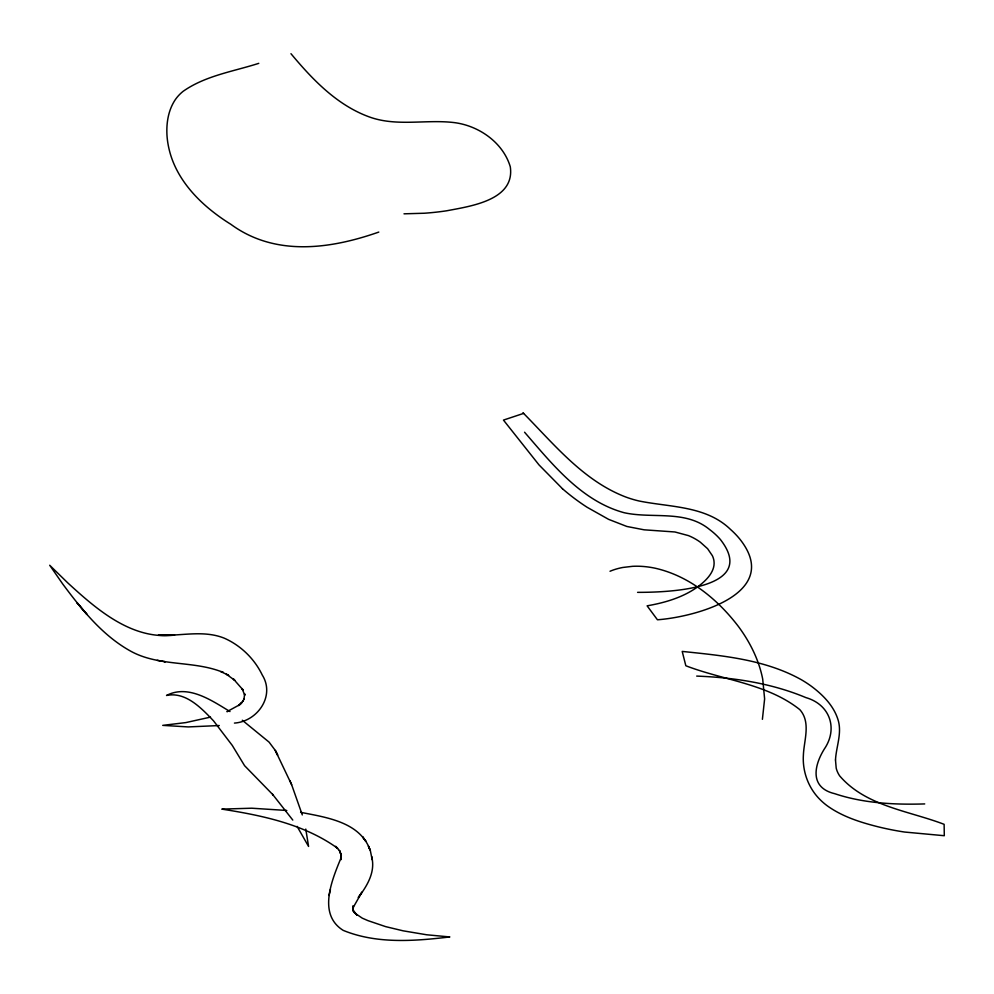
<?xml version="1.0" encoding="UTF-8"?>
<svg xmlns="http://www.w3.org/2000/svg" width="994" height="994" viewBox="0 0 994 994"><rect width="100%" height="100%" fill="white"/><g stroke="black" fill="none" stroke-linecap="round" stroke-linejoin="round"><path stroke-width="1.49" d="M286.781 810.47L251.718 808.209L221.824 809.116C261.981 815.415 304.214 824.125 337.674 848.329L335.599 846.329L339.426 850.628L341.364 855.337L339.476 850.479L341.166 854.989L341.091 859.624L341.265 854.144L340.917 858.704L341.29 857.25C332.257 879.317 317.123 914.02 343.178 930.359C376.788 944.151 414.535 941.132 449.847 936.944L426.637 934.77L403.117 930.819L385.647 926.632L367.954 920.63L362.301 918.17L354.547 912.927L353.094 910.492L352.82 905.944L352.82 910.653L353.442 906.516L353.143 907.572L361.965 892.09L358.275 897.532C367.121 885.952 375.682 871.912 371.681 856.716L372.178 859.735L370.352 850.653L368.426 846.155L370.029 849.92C359.977 821.839 326.057 817.366 300.586 812.309M762.398 719.321L764.622 698.881L762.709 679.138A165.849 116.857 22.3 0 0 738.368 626.406C717.519 599.109 688.892 575.65 654.723 568.121A70.301 49.538 22.3 0 0 632.557 566.319L622.766 567.475A73.668 51.912 22.3 0 0 610.018 571.252M329.014 895.482L330.443 889.531M240.958 703.615L238.722 705.554L243.406 700.41L242.735 701.491L244.176 698.62L243.977 699.254L244.648 693.725L244.785 695.266L242.051 688.594L243.269 690.221L233.255 678.803L234.808 680.343L226.433 674.255L228.682 675.386L220.867 671.559L223.24 672.429C193.768 660.314 159.761 666.862 131.258 651.48C102.705 635.887 81.918 609.744 62.796 584.099L49.7 565.251L67.754 582.869C97.027 609.682 131.879 640.223 174.596 635.079L158.319 635.203C180.312 636.359 203.161 629.637 224.346 638.21C240.734 645.454 254.489 658.836 262.242 674.988C275.425 695.974 257.396 721.52 234.435 723.085M241.393 703.044L241.828 702.609L240.039 704.423M239.616 704.771L226.93 711.679L227.862 711.269M523.602 413.392L503.461 420.089L538.996 464.894L562.467 488.725M210.492 717.121L185.828 722.588L162.718 725.371L188.251 726.925L219.264 725.545M258.775 63.343C233.304 71.518 205.41 75.631 183.12 91.324A71.493 50.383 22.3 0 0 175.019 100.083C168.421 110.135 166.383 122.51 166.93 134.364A134.563 94.815 22.3 0 0 169.291 150.044C175.453 175.329 192.935 196.166 213.064 211.896A145.273 102.37 22.3 0 0 230.819 224.284C275.127 256.8 330.281 249.096 378.801 232.074M924.718 803.922C894.513 804.842 863.575 803.314 834.711 793.684C809.787 787.757 813.713 766.138 824.287 749.078C838.253 728.701 830.065 704.522 805.861 697.589C771.419 683.176 733.821 677.486 696.695 676.094M403.999 213.822L424.264 213.238A268.703 189.345 22.3 0 0 446.654 210.79C470.597 206.205 515.165 200.229 510.295 166.793C503.076 142.564 478.984 125.791 454.507 122.635C426.128 119.118 396.581 126.983 369.035 116.832C336.867 105.066 312.414 79.433 290.969 53.701M637.589 592.349C666.278 592.424 759.727 589.802 720.339 539.444A57.838 40.754 22.3 0 0 709.641 529.566C685.313 509.437 652.462 519.005 624.12 512.705C581.453 501.075 552.341 464.223 524.571 432.228M157.214 660.327L165.277 661.78L164.395 661.619M229.999 711.555C211.809 700.571 188.164 684.046 166.532 695.477C185.654 691.414 201.509 708.225 213.573 720.886L232.261 745.401L244.574 765.678L273.176 795.014L272.567 794.33L292.795 820.075M242.287 720.228L269.088 742.133L275.288 750.42L291.627 784.676L302.288 814.931M522.956 412.746C554.043 444.181 583.279 480.785 625.822 497.037A76.786 54.111 22.3 0 0 638.931 500.964C670.142 507.338 705.926 505.635 730.491 529.417A74.09 52.21 22.3 0 1 739.809 539.083C782.862 593.169 696.421 616.889 657.444 619.784L647.106 605.831C664.228 602.849 681.449 597.916 695.962 588.063A117.217 82.601 22.3 0 0 702.46 583.043C708.784 577.551 715.195 569.885 713.965 560.927A26.527 18.687 22.3 0 0 712.363 555.696L707.604 548.7L700.31 542.177A40.94 28.851 22.3 0 0 688.556 535.642L674.938 531.976L644.124 529.814L626.841 526.46L608.614 519.353L587.106 507.263A165.551 116.658 22.3 0 1 562.467 488.725M297.094 826.374L308.575 846.441L305.779 829.083M275.288 750.42L277.649 755.129L275.587 751.004M289.925 780.663L291.627 784.676M835.494 759.975L836.202 768.138A30.739 21.657 22.3 0 0 839.607 775.805C865.625 806.246 908.628 810.731 944.126 824.324L944.3 835.718L904.552 832.04A222.184 156.555 22.3 0 1 885.679 828.561A227.638 160.394 22.3 0 1 877.975 826.772C860.245 822.299 842.316 816.633 827.319 805.848A50.967 35.908 22.3 0 1 819.404 798.94C808.159 787.422 802.32 771.046 803.388 755.018C803.997 740.132 811.092 722.365 799.835 709.654C767.48 683.822 723.644 680.318 685.835 665.756L682.207 651.418C722.762 655.642 765.094 659.444 801.363 679.734A84.092 59.255 22.3 0 1 811.166 686.109C823.231 695.067 834.649 706.647 838.551 721.582C841.682 734.467 836.153 747.165 835.494 759.975M357.045 915.176L353.069 910.38L357.045 915.176M86.95 614.416L77.023 602.712L86.95 614.416M365.792 841.21L362.661 836.886L365.792 841.21"/></g></svg>
